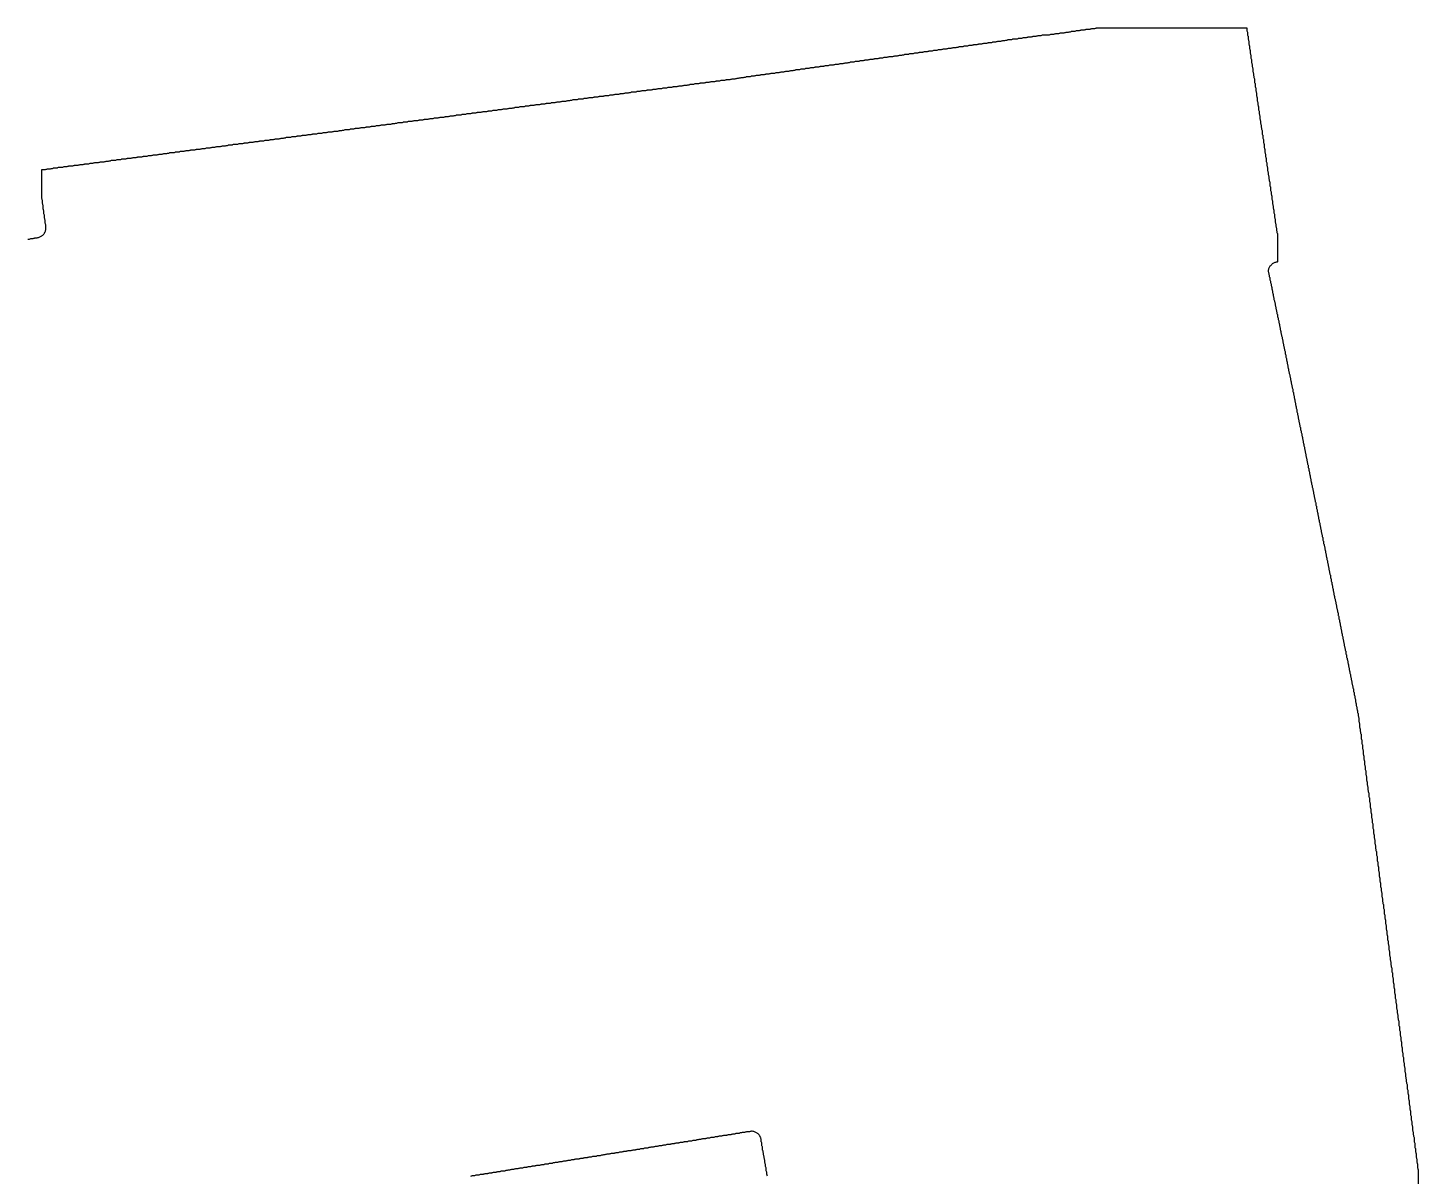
# Model space of a CAD drawing. Header units: metres. Extents: x -39370 to 152288, y 547 to 169859.
# Drawn here: x 56459 to 152288, y 90730 to 169859 of the extents above; entities that cross this region are included whole.
import ezdxf

# ---------------------------------------------------------------- set-up
doc = ezdxf.new("R2010")
doc.units = ezdxf.units.M
doc.layers.add('alpha_boundary_shrunk', color=7, linetype='Continuous')

msp = doc.modelspace()

# ---------------------------------------------------------------- linework, layer by layer
at = {"layer": 'alpha_boundary_shrunk', "color": 1}
for points in [[(56456, 155298), (56483, 155298), (56529, 155300), (56575, 155307), (56620, 155318), (56664, 155332), (56696, 155346), (56771, 155346), (56818, 155349), (56864, 155355), (56909, 155366), (56953, 155380), (56984, 155394), (57060, 155394), (57106, 155397), (57152, 155403), (57197, 155414), (57241, 155428), (57283, 155447), (57379, 155495), (57420, 155518), (57457, 155544), (57493, 155573), (57525, 155606), (57555, 155641), (57581, 155679), (57603, 155719), (57651, 155815), (57670, 155857), (57685, 155901), (57695, 155946), (57702, 155992), (57704, 156039), (57704, 156183), (57702, 156229), (57695, 156275), (57685, 156320), (57670, 156364), (57656, 156396), (57656, 156519), (57654, 156565), (57647, 156611), (57637, 156657), (57622, 156700), (57608, 156732), (57608, 156856), (57606, 156902), (57599, 156948), (57589, 156993), (57574, 157037), (57560, 157069), (57560, 157192), (57558, 157238), (57551, 157284), (57541, 157329), (57526, 157373), (57512, 157405), (57512, 157576), (57510, 157623), (57503, 157669), (57492, 157714), (57478, 157758), (57464, 157789), (57464, 157913), (57461, 157959), (57455, 158005), (57444, 158050), (57430, 158094), (57416, 158126), (57416, 160084), (57433, 160090), (57465, 160104), (57636, 160104), (57683, 160106), (57729, 160113), (57774, 160123), (57818, 160138), (57849, 160152), (58021, 160152), (58067, 160154), (58113, 160161), (58158, 160171), (58202, 160186), (58234, 160200), (58357, 160200), (58404, 160202), (58449, 160209), (58495, 160219), (58538, 160234), (58570, 160248), (58742, 160248), (58788, 160250), (58834, 160257), (58879, 160267), (58923, 160282), (58955, 160296), (59078, 160296), (59124, 160298), (59170, 160305), (59215, 160315), (59259, 160330), (59291, 160344), (59463, 160344), (59509, 160346), (59555, 160353), (59600, 160364), (59644, 160378), (59675, 160392), (59847, 160392), (59893, 160394), (59939, 160401), (59984, 160412), (60028, 160426), (60060, 160440), (60183, 160440), (60230, 160443), (60276, 160449), (60321, 160460), (60365, 160474), (60396, 160488), (60568, 160488), (60614, 160491), (60660, 160497), (60705, 160508), (60749, 160522), (60781, 160537), (60904, 160537), (60951, 160539), (60996, 160545), (61042, 160556), (61085, 160571), (61117, 160585), (61289, 160585), (61335, 160587), (61381, 160593), (61426, 160604), (61470, 160619), (61502, 160633), (61673, 160633), (61719, 160635), (61765, 160641), (61810, 160652), (61854, 160667), (61886, 160681), (62010, 160681), (62056, 160683), (62102, 160689), (62147, 160700), (62191, 160715), (62222, 160729), (62394, 160729), (62440, 160731), (62486, 160737), (62531, 160748), (62575, 160763), (62607, 160777), (62730, 160777), (62777, 160779), (62823, 160785), (62868, 160796), (62912, 160811), (62943, 160825), (63115, 160825), (63161, 160827), (63207, 160833), (63252, 160844), (63296, 160859), (63328, 160873), (63499, 160873), (63546, 160875), (63592, 160881), (63637, 160892), (63681, 160907), (63712, 160921), (63836, 160921), (63882, 160923), (63928, 160930), (63973, 160940), (64017, 160955), (64049, 160969), (64220, 160969), (64266, 160971), (64312, 160978), (64357, 160988), (64401, 161003), (64433, 161017), (64605, 161017), (64651, 161019), (64697, 161026), (64742, 161036), (64786, 161051), (64818, 161065), (64941, 161065), (64987, 161067), (65033, 161074), (65078, 161084), (65122, 161099), (65154, 161113), (65325, 161113), (65372, 161115), (65418, 161122), (65463, 161132), (65507, 161147), (65538, 161161), (65662, 161161), (65708, 161163), (65754, 161170), (65799, 161180), (65843, 161195), (65875, 161209), (66046, 161209), (66093, 161211), (66139, 161218), (66184, 161229), (66228, 161243), (66259, 161257), (66431, 161257), (66477, 161260), (66523, 161266), (66568, 161277), (66612, 161291), (66644, 161305), (66767, 161305), (66813, 161308), (66859, 161314), (66904, 161325), (66948, 161339), (66980, 161353), (67152, 161353), (67198, 161356), (67244, 161362), (67289, 161373), (67333, 161387), (67365, 161402), (67488, 161402), (67534, 161404), (67580, 161410), (67625, 161421), (67669, 161436), (67701, 161450), (67872, 161450), (67919, 161452), (67965, 161458), (68010, 161469), (68054, 161484), (68085, 161498), (68257, 161498), (68303, 161500), (68349, 161506), (68394, 161517), (68438, 161532), (68470, 161546), (68593, 161546), (68640, 161548), (68686, 161554), (68731, 161565), (68775, 161580), (68806, 161594), (68978, 161594), (69024, 161596), (69070, 161602), (69115, 161613), (69159, 161628), (69191, 161642), (69314, 161642), (69360, 161644), (69406, 161650), (69451, 161661), (69495, 161676), (69527, 161690), (69699, 161690), (69745, 161692), (69791, 161698), (69836, 161709), (69880, 161724), (69912, 161738), (70083, 161738), (70129, 161740), (70175, 161747), (70220, 161757), (70264, 161772), (70296, 161786), (70419, 161786), (70466, 161788), (70512, 161795), (70557, 161805), (70601, 161820), (70632, 161834), (70804, 161834), (70850, 161836), (70896, 161843), (70941, 161853), (70985, 161868), (71017, 161882), (71188, 161882), (71235, 161884), (71281, 161891), (71326, 161901), (71370, 161916), (71401, 161930), (71525, 161930), (71571, 161932), (71617, 161939), (71662, 161949), (71706, 161964), (71738, 161978), (71909, 161978), (71956, 161980), (72001, 161987), (72047, 161997), (72090, 162012), (72122, 162026), (72246, 162026), (72292, 162028), (72338, 162035), (72383, 162045), (72427, 162060), (72459, 162074), (72630, 162074), (72676, 162076), (72722, 162083), (72767, 162094), (72811, 162108), (72843, 162122), (73015, 162122), (73061, 162125), (73107, 162131), (73152, 162142), (73196, 162156), (73227, 162170), (73351, 162170), (73397, 162173), (73443, 162179), (73488, 162190), (73532, 162204), (73564, 162218), (73735, 162218), (73782, 162221), (73828, 162227), (73873, 162238), (73917, 162252), (73948, 162267), (74072, 162267), (74118, 162269), (74164, 162275), (74209, 162286), (74253, 162301), (74285, 162315), (74456, 162315), (74503, 162317), (74548, 162323), (74594, 162334), (74637, 162349), (74669, 162363), (74841, 162363), (74887, 162365), (74933, 162371), (74978, 162382), (75022, 162397), (75054, 162411), (75177, 162411), (75223, 162413), (75269, 162419), (75314, 162430), (75358, 162445), (75390, 162459), (75562, 162459), (75608, 162461), (75654, 162467), (75699, 162478), (75743, 162493), (75774, 162507), (75898, 162507), (75944, 162509), (75990, 162515), (76035, 162526), (76079, 162541), (76111, 162555), (76282, 162555), (76329, 162557), (76375, 162563), (76420, 162574), (76464, 162589), (76495, 162603), (76667, 162603), (76713, 162605), (76759, 162612), (76804, 162622), (76848, 162637), (76880, 162651), (77003, 162651), (77050, 162653), (77095, 162660), (77141, 162670), (77184, 162685), (77216, 162699), (77388, 162699), (77434, 162701), (77480, 162708), (77525, 162718), (77569, 162733), (77601, 162747), (77772, 162747), (77818, 162749), (77864, 162756), (77909, 162766), (77953, 162781), (77985, 162795), (78109, 162795), (78155, 162797), (78201, 162804), (78246, 162814), (78290, 162829), (78321, 162843), (78493, 162843), (78539, 162845), (78585, 162852), (78630, 162862), (78674, 162877), (78706, 162891), (78829, 162891), (78876, 162893), (78922, 162900), (78967, 162911), (79011, 162925), (79042, 162939), (79214, 162939), (79260, 162941), (79306, 162948), (79351, 162959), (79395, 162973), (79427, 162987), (79598, 162987), (79645, 162990), (79690, 162996), (79736, 163007), (79780, 163021), (79811, 163035), (79935, 163035), (79981, 163038), (80027, 163044), (80072, 163055), (80116, 163069), (80148, 163084), (80319, 163084), (80365, 163086), (80411, 163092), (80456, 163103), (80500, 163118), (80532, 163132), (80656, 163132), (80702, 163134), (80748, 163140), (80793, 163151), (80837, 163166), (80868, 163180), (81040, 163180), (81086, 163182), (81132, 163188), (81177, 163199), (81221, 163214), (81253, 163228), (81424, 163228), (81471, 163230), (81517, 163236), (81562, 163247), (81606, 163262), (81637, 163276), (81761, 163276), (81807, 163278), (81853, 163284), (81898, 163295), (81942, 163310), (81974, 163324), (82145, 163324), (82192, 163326), (82237, 163332), (82283, 163343), (82327, 163358), (82358, 163372), (82482, 163372), (82528, 163374), (82574, 163380), (82619, 163391), (82663, 163406), (82695, 163420), (82866, 163420), (82912, 163422), (82958, 163428), (83003, 163439), (83047, 163454), (83079, 163468), (83251, 163468), (83297, 163470), (83343, 163477), (83388, 163487), (83432, 163502), (83464, 163516), (83587, 163516), (83633, 163518), (83679, 163525), (83724, 163535), (83768, 163550), (83800, 163564), (83971, 163564), (84018, 163566), (84064, 163573), (84109, 163583), (84153, 163598), (84184, 163612), (84308, 163612), (84354, 163614), (84400, 163621), (84445, 163631), (84489, 163646), (84521, 163660), (84692, 163660), (84739, 163662), (84784, 163669), (84830, 163679), (84874, 163694), (84905, 163708), (85077, 163708), (85123, 163710), (85169, 163717), (85214, 163727), (85258, 163742), (85290, 163756), (85413, 163756), (85459, 163758), (85505, 163765), (85550, 163776), (85594, 163790), (85626, 163804), (85798, 163804), (85844, 163807), (85890, 163813), (85935, 163824), (85979, 163838), (86011, 163852), (86182, 163852), (86228, 163855), (86274, 163861), (86319, 163872), (86363, 163886), (86395, 163900), (86518, 163900), (86565, 163903), (86611, 163909), (86656, 163920), (86700, 163934), (86731, 163949), (86903, 163949), (86949, 163951), (86995, 163957), (87040, 163968), (87084, 163983), (87116, 163997), (87239, 163997), (87286, 163999), (87331, 164005), (87377, 164016), (87421, 164031), (87452, 164045), (87624, 164045), (87670, 164047), (87716, 164053), (87761, 164064), (87805, 164079), (87837, 164093), (88008, 164093), (88054, 164095), (88100, 164101), (88145, 164112), (88189, 164127), (88221, 164141), (88345, 164141), (88391, 164143), (88437, 164149), (88482, 164160), (88526, 164175), (88558, 164189), (88729, 164189), (88775, 164191), (88821, 164197), (88866, 164208), (88910, 164223), (88942, 164237), (89065, 164237), (89112, 164239), (89158, 164245), (89203, 164256), (89247, 164271), (89278, 164285), (89450, 164285), (89496, 164287), (89542, 164294), (89587, 164304), (89631, 164319), (89663, 164333), (89834, 164333), (89881, 164335), (89927, 164342), (89972, 164352), (90016, 164367), (90047, 164381), (90171, 164381), (90217, 164383), (90263, 164390), (90308, 164400), (90352, 164415), (90384, 164429), (90555, 164429), (90601, 164431), (90647, 164438), (90692, 164448), (90736, 164463), (90768, 164477), (90892, 164477), (90938, 164479), (90984, 164486), (91029, 164496), (91073, 164511), (91105, 164525), (91276, 164525), (91322, 164527), (91368, 164534), (91413, 164544), (91457, 164559), (91489, 164573), (91660, 164573), (91707, 164575), (91753, 164582), (91798, 164592), (91842, 164607), (91873, 164621), (91997, 164621), (92043, 164623), (92089, 164630), (92134, 164641), (92178, 164655), (92210, 164669), (92381, 164669), (92428, 164672), (92474, 164678), (92519, 164689), (92563, 164703), (92594, 164717), (92766, 164717), (92812, 164720), (92858, 164726), (92903, 164737), (92947, 164751), (92979, 164765), (93102, 164765), (93148, 164768), (93194, 164774), (93239, 164785), (93283, 164799), (93315, 164814), (93487, 164814), (93533, 164816), (93579, 164822), (93624, 164833), (93668, 164848), (93700, 164862), (93823, 164862), (93869, 164864), (93915, 164870), (93960, 164881), (94004, 164896), (94036, 164910), (94207, 164910), (94254, 164912), (94300, 164918), (94345, 164929), (94389, 164944), (94420, 164958), (94592, 164958), (94638, 164960), (94684, 164966), (94729, 164977), (94773, 164992), (94805, 165006), (94928, 165006), (94975, 165008), (95021, 165014), (95066, 165025), (95110, 165040), (95141, 165054), (95313, 165054), (95359, 165056), (95405, 165062), (95450, 165073), (95494, 165088), (95526, 165102), (95649, 165102), (95695, 165104), (95741, 165110), (95786, 165121), (95830, 165136), (95862, 165150), (96034, 165150), (96080, 165152), (96126, 165159), (96171, 165169), (96215, 165184), (96247, 165198), (96418, 165198), (96464, 165200), (96510, 165207), (96555, 165217), (96599, 165232), (96631, 165246), (96754, 165246), (96801, 165248), (96847, 165255), (96892, 165265), (96936, 165280), (96967, 165294), (97139, 165294), (97185, 165296), (97231, 165303), (97276, 165313), (97320, 165328), (97352, 165342), (97475, 165342), (97522, 165344), (97568, 165351), (97613, 165361), (97657, 165376), (97688, 165390), (97860, 165390), (97906, 165392), (97952, 165399), (97997, 165409), (98041, 165424), (98073, 165438), (98244, 165438), (98291, 165440), (98336, 165447), (98382, 165458), (98425, 165472), (98457, 165486), (98581, 165486), (98627, 165488), (98673, 165495), (98718, 165506), (98762, 165520), (98794, 165534), (98965, 165534), (99011, 165537), (99057, 165543), (99102, 165554), (99146, 165568), (99178, 165582), (99350, 165582), (99396, 165585), (99442, 165591), (99487, 165602), (99531, 165616), (99562, 165631), (99686, 165631), (99732, 165633), (99778, 165639), (99823, 165650), (99867, 165665), (99899, 165679), (100070, 165679), (100117, 165681), (100163, 165687), (100208, 165698), (100252, 165713), (100283, 165727), (100407, 165727), (100453, 165729), (100499, 165735), (100544, 165746), (100588, 165761), (100620, 165775), (100791, 165775), (100838, 165777), (100883, 165783), (100929, 165794), (100972, 165809), (101004, 165823), (101176, 165823), (101222, 165825), (101268, 165831), (101313, 165842), (101357, 165857), (101389, 165871), (101512, 165871), (101558, 165873), (101604, 165879), (101649, 165890), (101693, 165905), (101725, 165919), (101897, 165919), (101943, 165921), (101989, 165927), (102034, 165938), (102078, 165953), (102109, 165967), (102233, 165967), (102279, 165969), (102325, 165975), (102370, 165986), (102414, 166001), (102446, 166015), (102617, 166015), (102664, 166017), (102710, 166024), (102755, 166034), (102799, 166049), (102830, 166063), (103002, 166063), (103048, 166065), (103094, 166072), (103139, 166082), (103183, 166097), (103215, 166111), (103338, 166111), (103385, 166113), (103430, 166120), (103476, 166130), (103519, 166145), (103551, 166159), (103723, 166159), (103769, 166161), (103815, 166168), (103860, 166178), (103904, 166193), (103936, 166207), (104059, 166207), (104105, 166209), (104151, 166216), (104196, 166226), (104240, 166241), (104272, 166255), (104444, 166255), (104490, 166257), (104536, 166264), (104581, 166274), (104625, 166289), (104656, 166303), (104828, 166303), (104874, 166305), (104920, 166312), (104965, 166323), (105009, 166337), (105041, 166351), (105164, 166351), (105211, 166354), (105257, 166360), (105302, 166371), (105346, 166385), (105377, 166399), (105453, 166399), (105499, 166402), (105545, 166408), (105590, 166419), (105634, 166433), (105666, 166447), (105789, 166447), (105835, 166450), (105881, 166456), (105926, 166467), (105970, 166481), (106002, 166496), (106126, 166496), (106172, 166498), (106218, 166504), (106263, 166515), (106307, 166530), (106338, 166544), (106462, 166544), (106508, 166546), (106554, 166552), (106599, 166563), (106643, 166578), (106675, 166592), (106798, 166592), (106845, 166594), (106890, 166600), (106936, 166611), (106980, 166626), (107011, 166640), (107135, 166640), (107181, 166642), (107227, 166648), (107272, 166659), (107316, 166674), (107348, 166688), (107471, 166688), (107517, 166690), (107563, 166696), (107608, 166707), (107652, 166722), (107684, 166736), (107856, 166736), (107902, 166738), (107948, 166744), (107993, 166755), (108037, 166770), (108068, 166784), (108192, 166784), (108238, 166786), (108284, 166792), (108329, 166803), (108373, 166818), (108405, 166832), (108528, 166832), (108575, 166834), (108621, 166840), (108666, 166851), (108710, 166866), (108741, 166880), (108865, 166880), (108911, 166882), (108957, 166889), (109002, 166899), (109046, 166914), (109078, 166928), (109201, 166928), (109247, 166930), (109293, 166937), (109338, 166947), (109382, 166962), (109414, 166976), (109538, 166976), (109584, 166978), (109630, 166985), (109675, 166995), (109719, 167010), (109750, 167024), (109874, 167024), (109920, 167026), (109966, 167033), (110011, 167043), (110055, 167058), (110087, 167072), (110210, 167072), (110257, 167074), (110303, 167081), (110348, 167091), (110392, 167106), (110423, 167120), (110547, 167120), (110593, 167122), (110639, 167129), (110684, 167139), (110728, 167154), (110760, 167168), (110883, 167168), (110929, 167170), (110975, 167177), (111020, 167188), (111064, 167202), (111096, 167216), (111220, 167216), (111266, 167219), (111312, 167225), (111357, 167236), (111401, 167250), (111432, 167264), (111556, 167264), (111602, 167267), (111648, 167273), (111693, 167284), (111737, 167298), (111769, 167312), (111940, 167312), (111987, 167315), (112033, 167321), (112078, 167332), (112122, 167346), (112153, 167361), (112277, 167361), (112323, 167363), (112369, 167369), (112414, 167380), (112458, 167395), (112490, 167409), (112613, 167409), (112659, 167411), (112705, 167417), (112750, 167428), (112794, 167443), (112826, 167457), (112950, 167457), (112996, 167459), (113042, 167465), (113087, 167476), (113131, 167491), (113162, 167505), (113286, 167505), (113332, 167507), (113378, 167513), (113423, 167524), (113467, 167539), (113499, 167553), (113622, 167553), (113669, 167555), (113715, 167561), (113760, 167572), (113804, 167587), (113835, 167601), (113959, 167601), (114005, 167603), (114051, 167609), (114096, 167620), (114140, 167635), (114172, 167649), (114295, 167649), (114341, 167651), (114387, 167657), (114432, 167668), (114476, 167683), (114508, 167697), (114632, 167697), (114678, 167699), (114724, 167706), (114769, 167716), (114813, 167731), (114844, 167745), (114968, 167745), (115014, 167747), (115060, 167754), (115105, 167764), (115149, 167779), (115181, 167793), (115304, 167793), (115351, 167795), (115397, 167802), (115442, 167812), (115486, 167827), (115517, 167841), (115641, 167841), (115687, 167843), (115733, 167850), (115778, 167860), (115822, 167875), (115854, 167889), (116025, 167889), (116071, 167891), (116117, 167898), (116162, 167908), (116206, 167923), (116238, 167937), (116362, 167937), (116408, 167939), (116454, 167946), (116499, 167956), (116543, 167971), (116574, 167985), (116698, 167985), (116744, 167987), (116790, 167994), (116835, 168005), (116879, 168019), (116911, 168033), (117034, 168033), (117081, 168035), (117127, 168042), (117172, 168053), (117216, 168067), (117247, 168081), (117371, 168081), (117417, 168084), (117463, 168090), (117508, 168101), (117552, 168115), (117584, 168129), (117707, 168129), (117753, 168132), (117799, 168138), (117844, 168149), (117888, 168163), (117920, 168178), (118044, 168178), (118090, 168180), (118136, 168186), (118181, 168197), (118225, 168212), (118256, 168226), (118380, 168226), (118426, 168228), (118472, 168234), (118517, 168245), (118561, 168260), (118593, 168274), (118716, 168274), (118763, 168276), (118809, 168282), (118854, 168293), (118898, 168308), (118929, 168322), (119053, 168322), (119099, 168324), (119145, 168330), (119190, 168341), (119234, 168356), (119266, 168370), (119389, 168370), (119435, 168372), (119481, 168378), (119526, 168389), (119570, 168404), (119602, 168418), (119726, 168418), (119772, 168420), (119818, 168426), (119863, 168437), (119907, 168452), (119938, 168466), (120062, 168466), (120108, 168468), (120154, 168474), (120199, 168485), (120243, 168500), (120275, 168514), (120446, 168514), (120493, 168516), (120539, 168522), (120584, 168533), (120628, 168548), (120659, 168562), (120783, 168562), (120829, 168564), (120875, 168571), (120920, 168581), (120964, 168596), (120996, 168610), (121119, 168610), (121165, 168612), (121211, 168619), (121256, 168629), (121300, 168644), (121332, 168658), (121456, 168658), (121502, 168660), (121548, 168667), (121593, 168677), (121637, 168692), (121668, 168706), (121792, 168706), (121838, 168708), (121884, 168715), (121929, 168725), (121973, 168740), (122005, 168754), (122128, 168754), (122175, 168756), (122221, 168763), (122266, 168773), (122310, 168788), (122341, 168802), (122465, 168802), (122511, 168804), (122557, 168811), (122602, 168821), (122646, 168836), (122678, 168850), (122801, 168850), (122847, 168852), (122893, 168859), (122938, 168870), (122982, 168884), (123014, 168898), (123138, 168898), (123184, 168901), (123230, 168907), (123275, 168918), (123319, 168932), (123350, 168946), (123474, 168946), (123520, 168949), (123566, 168955), (123611, 168966), (123655, 168980), (123687, 168994), (123810, 168994), (123857, 168997), (123903, 169003), (123948, 169014), (123992, 169028), (124023, 169043), (124147, 169043), (124193, 169045), (124239, 169051), (124284, 169062), (124328, 169077), (124360, 169091), (124531, 169091), (124577, 169093), (124623, 169099), (124668, 169110), (124712, 169125), (124744, 169139), (124868, 169139), (124914, 169141), (124960, 169147), (125005, 169158), (125049, 169173), (125081, 169187), (125204, 169187), (125250, 169189), (125296, 169195), (125341, 169206), (125385, 169221), (125417, 169235), (125540, 169235), (125587, 169237), (125633, 169243), (125678, 169254), (125722, 169269), (125753, 169283), (125877, 169283), (125923, 169285), (125969, 169291), (126014, 169302), (126058, 169317), (126090, 169331), (126213, 169331), (126259, 169333), (126305, 169339), (126350, 169350), (126394, 169365), (126426, 169379), (126790, 169379), (126836, 169381), (126882, 169387), (126927, 169398), (126971, 169413), (127003, 169427), (127126, 169427), (127173, 169429), (127218, 169436), (127264, 169446), (127307, 169461), (127339, 169475), (127463, 169475), (127509, 169477), (127555, 169484), (127600, 169494), (127644, 169509), (127676, 169523), (127847, 169523), (127893, 169525), (127939, 169532), (127984, 169542), (128028, 169557), (128060, 169571), (128183, 169571), (128230, 169573), (128276, 169580), (128321, 169590), (128365, 169605), (128396, 169619), (128520, 169619), (128566, 169621), (128612, 169628), (128657, 169638), (128701, 169653), (128733, 169667), (128856, 169667), (128903, 169669), (128948, 169676), (128994, 169686), (129038, 169701), (129069, 169715), (129193, 169715), (129239, 169717), (129285, 169724), (129330, 169735), (129374, 169749), (129406, 169763), (129577, 169763), (129623, 169766), (129669, 169772), (129714, 169783), (129758, 169797), (129790, 169811), (129914, 169811), (129960, 169814), (130006, 169820), (130051, 169831), (130095, 169845), (130126, 169859), (140467, 169859), (140467, 169783), (140469, 169737), (140475, 169691), (140486, 169646), (140501, 169602), (140515, 169570), (140515, 169494), (140517, 169448), (140523, 169402), (140534, 169357), (140549, 169313), (140563, 169282), (140563, 169158), (140565, 169112), (140571, 169066), (140582, 169021), (140597, 168977), (140611, 168945), (140611, 168822), (140613, 168775), (140619, 168729), (140630, 168684), (140645, 168640), (140659, 168609), (140659, 168533), (140661, 168487), (140667, 168441), (140678, 168396), (140693, 168352), (140707, 168320), (140707, 168197), (140709, 168151), (140715, 168105), (140726, 168060), (140741, 168016), (140755, 167984), (140755, 167861), (140757, 167814), (140763, 167768), (140774, 167723), (140789, 167679), (140803, 167648), (140803, 167524), (140805, 167478), (140812, 167432), (140822, 167387), (140837, 167343), (140851, 167311), (140851, 167236), (140853, 167190), (140860, 167144), (140870, 167099), (140885, 167055), (140899, 167023), (140899, 166899), (140901, 166853), (140908, 166807), (140918, 166762), (140933, 166718), (140947, 166686), (140947, 166563), (140949, 166517), (140956, 166471), (140966, 166426), (140981, 166382), (140995, 166350), (140995, 166227), (140997, 166180), (141004, 166134), (141014, 166089), (141029, 166045), (141043, 166014), (141043, 165938), (141045, 165892), (141052, 165846), (141062, 165801), (141077, 165757), (141091, 165725), (141091, 165602), (141093, 165556), (141100, 165510), (141110, 165465), (141125, 165421), (141139, 165389), (141139, 165265), (141141, 165219), (141148, 165173), (141159, 165128), (141173, 165084), (141187, 165053), (141187, 164929), (141190, 164883), (141196, 164837), (141207, 164792), (141221, 164748), (141235, 164716), (141235, 164641), (141238, 164594), (141244, 164549), (141255, 164503), (141269, 164460), (141283, 164428), (141283, 164304), (141286, 164258), (141292, 164212), (141303, 164167), (141317, 164123), (141332, 164091), (141332, 163968), (141334, 163922), (141340, 163876), (141351, 163831), (141366, 163787), (141380, 163755), (141380, 163632), (141382, 163585), (141388, 163539), (141399, 163494), (141414, 163450), (141428, 163419), (141428, 163343), (141430, 163297), (141436, 163251), (141447, 163206), (141462, 163162), (141476, 163130), (141476, 163007), (141478, 162961), (141484, 162915), (141495, 162870), (141510, 162826), (141524, 162794), (141524, 162670), (141526, 162624), (141532, 162578), (141543, 162533), (141558, 162489), (141572, 162457), (141572, 162382), (141574, 162336), (141580, 162290), (141591, 162245), (141606, 162201), (141620, 162169), (141620, 162046), (141622, 161999), (141628, 161954), (141639, 161908), (141654, 161864), (141668, 161833), (141668, 161709), (141670, 161663), (141677, 161617), (141687, 161572), (141702, 161528), (141716, 161496), (141716, 161373), (141718, 161327), (141725, 161281), (141735, 161236), (141750, 161192), (141764, 161160), (141764, 161085), (141766, 161038), (141773, 160992), (141783, 160947), (141798, 160903), (141812, 160872), (141812, 160748), (141814, 160702), (141821, 160656), (141831, 160611), (141846, 160567), (141860, 160535), (141860, 160412), (141862, 160365), (141869, 160320), (141879, 160274), (141894, 160231), (141908, 160199), (141908, 160075), (141910, 160029), (141917, 159983), (141927, 159938), (141942, 159894), (141956, 159862), (141956, 159787), (141958, 159741), (141965, 159695), (141976, 159650), (141990, 159606), (142004, 159574), (142004, 159451), (142006, 159404), (142013, 159358), (142024, 159313), (142038, 159269), (142052, 159238), (142052, 159114), (142055, 159068), (142061, 159022), (142072, 158977), (142086, 158933), (142100, 158901), (142100, 158778), (142103, 158732), (142109, 158686), (142120, 158641), (142134, 158597), (142149, 158565), (142149, 158490), (142151, 158443), (142157, 158397), (142168, 158352), (142183, 158308), (142197, 158277), (142197, 158153), (142199, 158107), (142205, 158061), (142216, 158016), (142231, 157972), (142245, 157940), (142245, 157817), (142247, 157770), (142253, 157725), (142264, 157679), (142279, 157635), (142293, 157604), (142293, 157528), (142295, 157482), (142301, 157436), (142312, 157391), (142327, 157347), (142341, 157315), (142341, 157192), (142343, 157146), (142349, 157100), (142360, 157055), (142375, 157011), (142389, 156979), (142389, 156856), (142391, 156809), (142397, 156763), (142408, 156718), (142423, 156674), (142437, 156643), (142437, 156519), (142439, 156473), (142445, 156427), (142456, 156382), (142471, 156338), (142485, 156306), (142485, 156231), (142487, 156185), (142493, 156139), (142504, 156094), (142519, 156050), (142533, 156018), (142533, 155894), (142535, 155848), (142542, 155802), (142552, 155757), (142567, 155713), (142581, 155682), (142581, 153723), (142563, 153717), (142529, 153702), (142503, 153701), (142455, 153694), (142407, 153682), (142361, 153665), (142317, 153644), (142275, 153619), (142235, 153590), (142199, 153557), (142103, 153461), (142070, 153425), (142042, 153387), (142017, 153346), (141996, 153302), (141979, 153257), (141967, 153211), (141959, 153163), (141956, 153116), (141958, 153068), (141964, 153020), (141975, 152973), (141990, 152928), (142004, 152894), (142004, 152867), (142006, 152821), (142013, 152775), (142024, 152730), (142038, 152686), (142052, 152654), (142052, 152627), (142055, 152580), (142061, 152534), (142072, 152489), (142086, 152445), (142102, 152411), (142103, 152388), (142109, 152342), (142120, 152297), (142134, 152253), (142149, 152221), (142149, 152194), (142151, 152148), (142157, 152102), (142168, 152057), (142183, 152013), (142197, 151981), (142197, 151954), (142199, 151908), (142205, 151862), (142216, 151817), (142231, 151773), (142245, 151741), (142245, 151714), (142247, 151667), (142253, 151621), (142264, 151576), (142279, 151532), (142293, 151501), (142293, 151473), (142295, 151427), (142301, 151381), (142312, 151336), (142327, 151292), (142341, 151260), (142341, 151233), (142343, 151187), (142349, 151141), (142360, 151096), (142375, 151052), (142390, 151018), (142391, 150994), (142397, 150949), (142408, 150903), (142423, 150860), (142437, 150828), (142437, 150800), (142439, 150754), (142445, 150708), (142456, 150663), (142471, 150619), (142485, 150588), (142485, 150560), (142487, 150514), (142493, 150468), (142504, 150423), (142519, 150379), (142533, 150347), (142533, 150320), (142535, 150274), (142542, 150228), (142552, 150183), (142567, 150139), (142581, 150107), (142581, 150080), (142583, 150033), (142590, 149987), (142600, 149942), (142615, 149898), (142630, 149864), (142631, 149841), (142638, 149795), (142648, 149750), (142663, 149706), (142677, 149674), (142677, 149647), (142679, 149601), (142686, 149555), (142696, 149510), (142711, 149466), (142725, 149434), (142725, 149407), (142727, 149361), (142734, 149315), (142744, 149270), (142759, 149226), (142773, 149194), (142773, 149167), (142775, 149120), (142782, 149074), (142792, 149029), (142807, 148985), (142821, 148954), (142821, 148926), (142823, 148880), (142830, 148834), (142841, 148789), (142855, 148745), (142870, 148711), (142872, 148688), (142878, 148642), (142889, 148597), (142903, 148553), (142917, 148521), (142917, 148494), (142920, 148447), (142926, 148402), (142937, 148356), (142951, 148313), (142965, 148281), (142965, 148253), (142968, 148207), (142974, 148161), (142985, 148116), (142999, 148072), (143014, 148041), (143014, 148013), (143016, 147967), (143022, 147921), (143033, 147876), (143048, 147832), (143062, 147800), (143062, 147773), (143064, 147727), (143070, 147681), (143081, 147636), (143096, 147592), (143110, 147560), (143110, 147533), (143112, 147486), (143118, 147440), (143129, 147395), (143144, 147351), (143158, 147320), (143158, 147292), (143160, 147246), (143166, 147200), (143177, 147155), (143192, 147111), (143206, 147079), (143206, 147052), (143208, 147006), (143214, 146960), (143225, 146915), (143240, 146871), (143254, 146839), (143254, 146812), (143256, 146765), (143262, 146720), (143273, 146674), (143288, 146631), (143302, 146599), (143302, 146571), (143304, 146525), (143310, 146479), (143321, 146434), (143336, 146390), (143350, 146359), (143350, 146331), (143352, 146285), (143358, 146239), (143369, 146194), (143384, 146150), (143399, 146116), (143400, 146093), (143407, 146047), (143417, 146002), (143432, 145958), (143446, 145926), (143446, 145899), (143448, 145852), (143455, 145806), (143465, 145761), (143480, 145717), (143494, 145686), (143494, 145658), (143496, 145612), (143503, 145566), (143513, 145521), (143528, 145477), (143542, 145445), (143542, 145418), (143544, 145372), (143551, 145326), (143561, 145281), (143576, 145237), (143590, 145205), (143590, 145178), (143592, 145132), (143599, 145086), (143609, 145041), (143624, 144997), (143638, 144965), (143638, 144938), (143640, 144891), (143647, 144845), (143657, 144800), (143672, 144756), (143686, 144725), (143686, 144697), (143688, 144651), (143695, 144605), (143706, 144560), (143720, 144516), (143734, 144484), (143734, 144457), (143737, 144411), (143743, 144365), (143754, 144320), (143768, 144276), (143782, 144244), (143782, 144217), (143785, 144170), (143791, 144125), (143802, 144079), (143816, 144035), (143830, 144004), (143830, 143976), (143833, 143930), (143839, 143884), (143850, 143839), (143864, 143795), (143879, 143763), (143879, 143736), (143881, 143690), (143887, 143644), (143898, 143599), (143913, 143555), (143927, 143523), (143927, 143496), (143929, 143450), (143935, 143404), (143946, 143359), (143961, 143315), (143975, 143283), (143975, 143256), (143977, 143209), (143983, 143163), (143994, 143118), (144009, 143074), (144023, 143043), (144023, 143015), (144025, 142969), (144031, 142923), (144042, 142878), (144057, 142834), (144071, 142802), (144071, 142775), (144073, 142729), (144079, 142683), (144090, 142638), (144105, 142594), (144119, 142562), (144119, 142535), (144121, 142488), (144127, 142443), (144138, 142397), (144153, 142353), (144167, 142322), (144167, 142294), (144169, 142248), (144175, 142202), (144186, 142157), (144201, 142113), (144216, 142079), (144217, 142056), (144224, 142010), (144234, 141965), (144249, 141921), (144263, 141889), (144263, 141862), (144265, 141816), (144272, 141770), (144282, 141725), (144297, 141681), (144311, 141649), (144311, 141622), (144313, 141575), (144320, 141529), (144330, 141484), (144345, 141440), (144359, 141409), (144359, 141381), (144361, 141335), (144368, 141289), (144378, 141244), (144393, 141200), (144407, 141168), (144407, 141141), (144409, 141095), (144416, 141049), (144426, 141004), (144441, 140960), (144455, 140928), (144455, 140901), (144457, 140855), (144464, 140809), (144474, 140763), (144489, 140720), (144503, 140688), (144503, 140661), (144505, 140614), (144512, 140568), (144523, 140523), (144537, 140479), (144551, 140448), (144551, 140420), (144553, 140374), (144560, 140328), (144571, 140283), (144585, 140239), (144599, 140207), (144599, 140180), (144602, 140134), (144608, 140088), (144619, 140043), (144633, 139999), (144647, 139967), (144647, 139940), (144650, 139893), (144656, 139847), (144667, 139802), (144681, 139758), (144696, 139727), (144696, 139699), (144698, 139653), (144704, 139607), (144715, 139562), (144730, 139518), (144744, 139486), (144744, 139459), (144746, 139413), (144752, 139367), (144763, 139322), (144778, 139278), (144792, 139246), (144792, 139219), (144794, 139173), (144800, 139127), (144811, 139082), (144826, 139038), (144840, 139006), (144840, 138979), (144842, 138932), (144848, 138886), (144859, 138841), (144874, 138797), (144888, 138766), (144888, 138738), (144890, 138692), (144896, 138646), (144907, 138601), (144922, 138557), (144936, 138525), (144936, 138498), (144938, 138452), (144944, 138406), (144955, 138361), (144970, 138317), (144985, 138283), (144986, 138259), (144992, 138214), (145003, 138168), (145018, 138125), (145032, 138093), (145032, 138065), (145034, 138019), (145040, 137973), (145051, 137928), (145066, 137884), (145080, 137853), (145080, 137825), (145082, 137779), (145089, 137733), (145099, 137688), (145114, 137644), (145128, 137612), (145128, 137585), (145130, 137539), (145137, 137493), (145147, 137448), (145162, 137404), (145176, 137372), (145176, 137345), (145178, 137298), (145185, 137252), (145195, 137207), (145210, 137163), (145224, 137132), (145224, 137104), (145226, 137058), (145233, 137012), (145243, 136967), (145258, 136923), (145272, 136891), (145272, 136864), (145274, 136818), (145281, 136772), (145291, 136727), (145306, 136683), (145320, 136651), (145320, 136624), (145322, 136577), (145329, 136532), (145339, 136486), (145354, 136443), (145368, 136411), (145368, 136383), (145370, 136337), (145377, 136291), (145388, 136246), (145402, 136202), (145416, 136171), (145416, 136143), (145419, 136097), (145425, 136051), (145436, 136006), (145450, 135962), (145464, 135930), (145464, 135903), (145467, 135857), (145473, 135811), (145484, 135766), (145498, 135722), (145512, 135690), (145512, 135663), (145515, 135616), (145521, 135570), (145532, 135525), (145546, 135481), (145561, 135450), (145561, 135422), (145563, 135376), (145569, 135330), (145580, 135285), (145595, 135241), (145609, 135209), (145609, 135182), (145611, 135136), (145617, 135090), (145628, 135045), (145643, 135001), (145657, 134969), (145657, 134942), (145659, 134895), (145665, 134850), (145676, 134804), (145691, 134761), (145705, 134729), (145705, 134702), (145707, 134655), (145713, 134609), (145724, 134564), (145739, 134520), (145753, 134489), (145753, 134461), (145755, 134415), (145761, 134369), (145772, 134324), (145787, 134280), (145802, 134246), (145803, 134223), (145809, 134177), (145820, 134132), (145835, 134088), (145849, 134056), (145849, 134029), (145851, 133982), (145857, 133937), (145868, 133891), (145883, 133847), (145897, 133816), (145897, 133788), (145899, 133742), (145905, 133696), (145916, 133651), (145931, 133607), (145945, 133575), (145945, 133548), (145947, 133502), (145954, 133456), (145964, 133411), (145979, 133367), (145993, 133335), (145993, 133308), (145995, 133262), (146002, 133216), (146012, 133171), (146027, 133127), (146041, 133095), (146041, 133068), (146043, 133021), (146050, 132975), (146060, 132930), (146075, 132886), (146089, 132855), (146089, 132827), (146091, 132781), (146098, 132735), (146108, 132690), (146123, 132646), (146137, 132614), (146137, 132587), (146139, 132541), (146146, 132495), (146156, 132450), (146171, 132406), (146185, 132374), (146185, 132347), (146187, 132300), (146194, 132255), (146204, 132209), (146219, 132165), (146233, 132134), (146233, 132106), (146235, 132060), (146242, 132014), (146253, 131969), (146267, 131925), (146281, 131894), (146281, 131866), (146284, 131820), (146290, 131774), (146301, 131729), (146315, 131685), (146329, 131653), (146329, 131626), (146332, 131580), (146338, 131534), (146349, 131489), (146363, 131445), (146377, 131413), (146377, 131386), (146380, 131339), (146386, 131293), (146397, 131248), (146411, 131204), (146426, 131173), (146426, 131145), (146428, 131099), (146434, 131053), (146445, 131008), (146460, 130964), (146474, 130932), (146474, 130905), (146476, 130859), (146482, 130813), (146493, 130768), (146508, 130724), (146522, 130692), (146522, 130665), (146524, 130618), (146530, 130573), (146541, 130527), (146556, 130484), (146571, 130449), (146572, 130426), (146578, 130380), (146589, 130335), (146604, 130291), (146618, 130260), (146618, 130232), (146620, 130186), (146626, 130140), (146637, 130095), (146652, 130051), (146666, 130019), (146666, 129992), (146668, 129946), (146674, 129900), (146685, 129855), (146700, 129811), (146714, 129779), (146714, 129752), (146716, 129705), (146722, 129659), (146733, 129614), (146748, 129570), (146762, 129539), (146762, 129511), (146764, 129465), (146771, 129419), (146781, 129374), (146796, 129330), (146810, 129298), (146810, 129271), (146812, 129225), (146819, 129179), (146829, 129134), (146844, 129090), (146858, 129058), (146858, 129031), (146860, 128985), (146867, 128939), (146877, 128894), (146892, 128850), (146906, 128818), (146906, 128791), (146908, 128744), (146915, 128698), (146925, 128653), (146940, 128609), (146954, 128578), (146954, 128550), (146956, 128504), (146963, 128458), (146973, 128413), (146988, 128369), (147002, 128337), (147002, 128310), (147004, 128264), (147011, 128218), (147021, 128173), (147036, 128129), (147050, 128097), (147050, 128070), (147052, 128023), (147059, 127977), (147070, 127932), (147084, 127888), (147098, 127857), (147098, 127829), (147100, 127783), (147107, 127737), (147118, 127692), (147132, 127648), (147146, 127616), (147146, 127589), (147149, 127543), (147155, 127497), (147166, 127452), (147180, 127408), (147194, 127376), (147194, 127349), (147197, 127303), (147203, 127257), (147214, 127212), (147228, 127168), (147243, 127136), (147243, 127109), (147245, 127062), (147251, 127016), (147262, 126971), (147277, 126927), (147291, 126896), (147291, 126868), (147293, 126822), (147299, 126776), (147310, 126731), (147325, 126687), (147339, 126655), (147339, 126628), (147341, 126582), (147347, 126536), (147358, 126491), (147373, 126447), (147388, 126413), (147389, 126389), (147395, 126344), (147406, 126298), (147421, 126255), (147435, 126223), (147435, 126195), (147437, 126149), (147443, 126103), (147454, 126058), (147469, 126014), (147483, 125983), (147483, 125955), (147485, 125909), (147491, 125863), (147502, 125818), (147517, 125774), (147531, 125742), (147531, 125715), (147533, 125669), (147539, 125623), (147550, 125578), (147565, 125534), (147579, 125502), (147579, 125475), (147581, 125428), (147587, 125382), (147598, 125337), (147613, 125293), (147627, 125262), (147627, 125234), (147629, 125188), (147636, 125142), (147646, 125097), (147661, 125053), (147675, 125021), (147675, 124994), (147677, 124948), (147684, 124902), (147694, 124857), (147709, 124813), (147723, 124781), (147723, 124754), (147725, 124707), (147732, 124662), (147742, 124616), (147757, 124573), (147771, 124541), (147771, 124514), (147773, 124467), (147780, 124421), (147790, 124376), (147805, 124332), (147819, 124301), (147819, 124273), (147821, 124227), (147828, 124181), (147838, 124136), (147853, 124092), (147867, 124060), (147867, 124033), (147869, 123987), (147876, 123941), (147886, 123896), (147901, 123852), (147915, 123820), (147915, 123793), (147917, 123746), (147924, 123700), (147935, 123655), (147949, 123611), (147963, 123580), (147963, 123504), (147966, 123458), (147972, 123412), (147983, 123367), (147997, 123323), (148011, 123291), (148011, 123264), (148014, 123218), (148020, 123172), (148031, 123127), (148045, 123083), (148059, 123051), (148059, 123024), (148062, 122977), (148068, 122932), (148079, 122886), (148093, 122843), (148108, 122811), (148108, 122783), (148110, 122737), (148116, 122691), (148127, 122646), (148142, 122602), (148156, 122571), (148156, 122495), (148158, 122449), (148164, 122403), (148175, 122358), (148190, 122314), (148204, 122282), (148204, 122111), (148206, 122064), (148212, 122018), (148223, 121973), (148238, 121929), (148252, 121898), (148252, 121726), (148254, 121680), (148260, 121634), (148271, 121589), (148286, 121545), (148300, 121513), (148300, 121390), (148302, 121344), (148308, 121298), (148319, 121253), (148334, 121209), (148348, 121177), (148348, 121005), (148350, 120959), (148356, 120913), (148367, 120868), (148382, 120824), (148396, 120792), (148396, 120669), (148398, 120623), (148404, 120577), (148415, 120532), (148430, 120488), (148444, 120456), (148444, 120285), (148446, 120238), (148452, 120192), (148463, 120147), (148478, 120103), (148492, 120072), (148492, 119900), (148494, 119854), (148501, 119808), (148511, 119763), (148526, 119719), (148540, 119687), (148540, 119564), (148542, 119517), (148549, 119471), (148559, 119426), (148574, 119382), (148588, 119351), (148588, 119179), (148590, 119133), (148597, 119087), (148607, 119042), (148622, 118998), (148636, 118966), (148636, 118843), (148638, 118797), (148645, 118751), (148655, 118706), (148670, 118662), (148684, 118630), (148684, 118458), (148686, 118412), (148693, 118366), (148703, 118321), (148718, 118277), (148732, 118245), (148732, 118074), (148734, 118028), (148741, 117982), (148751, 117937), (148766, 117893), (148780, 117861), (148780, 117738), (148782, 117691), (148789, 117645), (148800, 117600), (148814, 117556), (148828, 117525), (148828, 117353), (148831, 117307), (148837, 117261), (148848, 117216), (148862, 117172), (148876, 117140), (148876, 117017), (148879, 116970), (148885, 116924), (148896, 116879), (148910, 116835), (148924, 116804), (148924, 116632), (148927, 116586), (148933, 116540), (148944, 116495), (148958, 116451), (148973, 116419), (148973, 116248), (148975, 116201), (148981, 116156), (148992, 116110), (149007, 116067), (149021, 116035), (149021, 115911), (149023, 115865), (149029, 115819), (149040, 115774), (149055, 115730), (149069, 115698), (149069, 115527), (149071, 115481), (149077, 115435), (149088, 115390), (149103, 115346), (149117, 115314), (149117, 115191), (149119, 115144), (149125, 115098), (149136, 115053), (149151, 115009), (149165, 114978), (149165, 114806), (149167, 114760), (149173, 114714), (149184, 114669), (149199, 114625), (149213, 114593), (149213, 114422), (149215, 114375), (149221, 114329), (149232, 114284), (149247, 114240), (149261, 114209), (149261, 114085), (149263, 114039), (149269, 113993), (149280, 113948), (149295, 113904), (149309, 113872), (149309, 113701), (149311, 113654), (149318, 113609), (149328, 113563), (149343, 113520), (149357, 113488), (149357, 113316), (149359, 113270), (149366, 113224), (149376, 113179), (149391, 113135), (149405, 113103), (149405, 112980), (149407, 112934), (149414, 112888), (149424, 112843), (149439, 112799), (149453, 112767), (149453, 112595), (149455, 112549), (149462, 112503), (149472, 112458), (149487, 112414), (149501, 112383), (149501, 112259), (149503, 112213), (149510, 112167), (149520, 112122), (149535, 112078), (149549, 112046), (149549, 111875), (149551, 111828), (149558, 111782), (149568, 111737), (149583, 111693), (149597, 111662), (149597, 111490), (149599, 111444), (149606, 111398), (149617, 111353), (149631, 111309), (149645, 111277), (149645, 111154), (149647, 111107), (149654, 111062), (149665, 111016), (149679, 110973), (149693, 110941), (149693, 110769), (149696, 110723), (149702, 110677), (149713, 110632), (149727, 110588), (149741, 110556), (149741, 110433), (149744, 110387), (149750, 110341), (149761, 110296), (149775, 110252), (149790, 110220), (149790, 110048), (149792, 110002), (149798, 109956), (149809, 109911), (149824, 109867), (149838, 109836), (149838, 109664), (149840, 109618), (149846, 109572), (149857, 109527), (149872, 109483), (149886, 109451), (149886, 109328), (149888, 109281), (149894, 109235), (149905, 109190), (149920, 109146), (149934, 109115), (149934, 108943), (149936, 108897), (149942, 108851), (149953, 108806), (149968, 108762), (149982, 108730), (149982, 108607), (149984, 108560), (149990, 108515), (150001, 108469), (150016, 108426), (150030, 108394), (150030, 108222), (150032, 108176), (150038, 108130), (150049, 108085), (150064, 108041), (150078, 108009), (150078, 107838), (150080, 107792), (150086, 107746), (150097, 107701), (150112, 107657), (150126, 107625), (150126, 107501), (150128, 107455), (150134, 107409), (150145, 107364), (150160, 107320), (150174, 107289), (150174, 107117), (150176, 107071), (150183, 107025), (150193, 106980), (150208, 106936), (150222, 106904), (150222, 106781), (150224, 106734), (150231, 106688), (150241, 106643), (150256, 106599), (150270, 106568), (150270, 106396), (150272, 106350), (150279, 106304), (150289, 106259), (150304, 106215), (150318, 106183), (150318, 106012), (150320, 105965), (150327, 105920), (150337, 105874), (150352, 105830), (150366, 105799), (150366, 105675), (150368, 105629), (150375, 105583), (150385, 105538), (150400, 105494), (150414, 105462), (150414, 105291), (150416, 105245), (150423, 105199), (150433, 105154), (150448, 105110), (150462, 105078), (150462, 104954), (150464, 104908), (150471, 104862), (150482, 104817), (150496, 104773), (150510, 104742), (150510, 104570), (150513, 104524), (150519, 104478), (150530, 104433), (150544, 104389), (150558, 104357), (150558, 104186), (150561, 104139), (150567, 104093), (150578, 104048), (150592, 104004), (150606, 103973), (150606, 103849), (150609, 103803), (150615, 103757), (150626, 103712), (150640, 103668), (150655, 103636), (150655, 103465), (150657, 103418), (150663, 103373), (150674, 103327), (150689, 103283), (150703, 103252), (150703, 103080), (150705, 103034), (150711, 102988), (150722, 102943), (150737, 102899), (150751, 102867), (150751, 102744), (150753, 102698), (150759, 102652), (150770, 102607), (150785, 102563), (150799, 102531), (150799, 102359), (150801, 102313), (150807, 102267), (150818, 102222), (150833, 102178), (150847, 102146), (150847, 102023), (150849, 101977), (150855, 101931), (150866, 101886), (150881, 101842), (150895, 101810), (150895, 101639), (150897, 101592), (150903, 101546), (150914, 101501), (150929, 101457), (150943, 101426), (150943, 101254), (150945, 101208), (150951, 101162), (150962, 101117), (150977, 101073), (150991, 101041), (150991, 100918), (150993, 100871), (150999, 100826), (151010, 100780), (151025, 100736), (151039, 100705), (151039, 100533), (151041, 100487), (151048, 100441), (151058, 100396), (151073, 100352), (151087, 100320), (151087, 100197), (151089, 100151), (151096, 100105), (151106, 100060), (151121, 100016), (151135, 99984), (151135, 99812), (151137, 99766), (151144, 99720), (151154, 99675), (151169, 99631), (151183, 99599), (151183, 99428), (151185, 99382), (151192, 99336), (151202, 99291), (151217, 99247), (151231, 99215), (151231, 99092), (151233, 99045), (151240, 98999), (151250, 98954), (151265, 98910), (151279, 98879), (151279, 98707), (151281, 98661), (151288, 98615), (151298, 98570), (151313, 98526), (151327, 98494), (151327, 98371), (151329, 98324), (151336, 98279), (151347, 98233), (151361, 98189), (151375, 98158), (151375, 97986), (151378, 97940), (151384, 97894), (151395, 97849), (151409, 97805), (151423, 97773), (151423, 97602), (151426, 97556), (151432, 97510), (151443, 97465), (151457, 97421), (151471, 97389), (151471, 97265), (151474, 97219), (151480, 97173), (151491, 97128), (151505, 97084), (151520, 97052), (151520, 96881), (151522, 96835), (151528, 96789), (151539, 96744), (151554, 96700), (151568, 96668), (151568, 96545), (151570, 96498), (151576, 96452), (151587, 96407), (151602, 96363), (151616, 96332), (151616, 96160), (151618, 96114), (151624, 96068), (151635, 96023), (151650, 95979), (151664, 95947), (151664, 95776), (151666, 95729), (151672, 95683), (151683, 95638), (151698, 95594), (151712, 95563), (151712, 95439), (151714, 95393), (151720, 95347), (151731, 95302), (151746, 95258), (151760, 95226), (151760, 95055), (151762, 95009), (151768, 94963), (151779, 94918), (151794, 94874), (151808, 94842), (151808, 94670), (151810, 94624), (151816, 94578), (151827, 94533), (151842, 94489), (151856, 94457), (151856, 94334), (151858, 94288), (151865, 94242), (151875, 94197), (151890, 94153), (151904, 94121), (151904, 93950), (151906, 93903), (151913, 93857), (151923, 93812), (151938, 93768), (151952, 93737), (151952, 93613), (151954, 93567), (151961, 93521), (151971, 93476), (151986, 93432), (152000, 93400), (152000, 93229), (152002, 93182), (152009, 93136), (152019, 93091), (152034, 93047), (152048, 93016), (152048, 92844), (152050, 92798), (152057, 92752), (152067, 92707), (152082, 92663), (152096, 92631), (152096, 92508), (152098, 92462), (152105, 92416), (152115, 92371), (152130, 92327), (152144, 92295), (152144, 92123), (152146, 92077), (152153, 92031), (152164, 91986), (152178, 91942), (152192, 91910), (152192, 91787), (152194, 91741), (152201, 91695), (152212, 91650), (152226, 91606), (152240, 91574), (152240, 91403), (152243, 91356), (152249, 91310), (152260, 91265), (152274, 91221), (152288, 91190), (152288, 83059)], [(107434, 90726), (107423, 90771), (107408, 90815), (107394, 90847), (107394, 90922), (107392, 90968), (107386, 91014), (107375, 91059), (107360, 91103), (107346, 91135), (107346, 91210), (107344, 91257), (107338, 91302), (107327, 91348), (107312, 91392), (107298, 91423), (107298, 91499), (107296, 91545), (107290, 91591), (107279, 91636), (107264, 91680), (107250, 91712), (107250, 91787), (107248, 91833), (107242, 91879), (107231, 91924), (107216, 91968), (107202, 92000), (107202, 92027), (107200, 92074), (107194, 92119), (107183, 92165), (107168, 92208), (107154, 92240), (107154, 92316), (107152, 92362), (107146, 92408), (107135, 92453), (107120, 92497), (107106, 92529), (107106, 92604), (107104, 92650), (107097, 92696), (107087, 92741), (107072, 92785), (107058, 92817), (107058, 92892), (107056, 92939), (107049, 92984), (107039, 93030), (107024, 93074), (107010, 93105), (107010, 93181), (107008, 93227), (107001, 93273), (106991, 93318), (106976, 93362), (106957, 93404), (106909, 93500), (106887, 93540), (106861, 93578), (106831, 93614), (106799, 93646), (106763, 93676), (106726, 93702), (106686, 93724), (106589, 93772), (106542, 93793), (106493, 93808), (106443, 93819), (106392, 93824), (106340, 93824), (106289, 93819), (106238, 93808), (106189, 93793), (106153, 93777), (106029, 93777), (105983, 93775), (105937, 93768), (105892, 93758), (105848, 93743), (105816, 93729), (105693, 93729), (105647, 93727), (105601, 93720), (105556, 93709), (105512, 93695), (105480, 93681), (105405, 93681), (105358, 93678), (105312, 93672), (105267, 93661), (105223, 93647), (105192, 93633), (105116, 93633), (105070, 93630), (105024, 93624), (104979, 93613), (104935, 93599), (104903, 93584), (104828, 93584), (104782, 93582), (104736, 93576), (104691, 93565), (104647, 93550), (104615, 93536), (104492, 93536), (104445, 93534), (104399, 93528), (104354, 93517), (104310, 93502), (104279, 93488), (104203, 93488), (104157, 93486), (104111, 93480), (104066, 93469), (104022, 93454), (103990, 93440), (103915, 93440), (103869, 93438), (103823, 93432), (103778, 93421), (103734, 93406), (103702, 93392), (103627, 93392), (103580, 93390), (103534, 93384), (103489, 93373), (103445, 93358), (103414, 93344), (103338, 93344), (103292, 93342), (103246, 93336), (103201, 93325), (103157, 93310), (103125, 93296), (103002, 93296), (102956, 93294), (102910, 93288), (102865, 93277), (102821, 93262), (102789, 93248), (102713, 93248), (102667, 93246), (102621, 93240), (102576, 93229), (102532, 93214), (102501, 93200), (102425, 93200), (102379, 93198), (102333, 93191), (102288, 93181), (102244, 93166), (102212, 93152), (102137, 93152), (102091, 93150), (102045, 93143), (102000, 93133), (101956, 93118), (101924, 93104), (101800, 93104), (101754, 93102), (101708, 93095), (101663, 93085), (101619, 93070), (101587, 93056), (101512, 93056), (101466, 93054), (101420, 93047), (101375, 93037), (101331, 93022), (101299, 93008), (101224, 93008), (101177, 93006), (101132, 92999), (101086, 92989), (101042, 92974), (101011, 92960), (100935, 92960), (100889, 92958), (100843, 92951), (100798, 92941), (100754, 92926), (100722, 92912), (100599, 92912), (100553, 92910), (100507, 92903), (100462, 92892), (100418, 92878), (100386, 92864), (100311, 92864), (100264, 92862), (100218, 92855), (100173, 92844), (100129, 92830), (100098, 92816), (100022, 92816), (99976, 92813), (99930, 92807), (99885, 92796), (99841, 92782), (99809, 92768), (99734, 92768), (99688, 92765), (99642, 92759), (99597, 92748), (99553, 92734), (99521, 92719), (99398, 92719), (99351, 92717), (99305, 92711), (99260, 92700), (99216, 92685), (99185, 92671), (99109, 92671), (99063, 92669), (99017, 92663), (98972, 92652), (98928, 92637), (98896, 92623), (98821, 92623), (98775, 92621), (98729, 92615), (98684, 92604), (98640, 92589), (98608, 92575), (98533, 92575), (98486, 92573), (98440, 92567), (98395, 92556), (98351, 92541), (98320, 92527), (98244, 92527), (98198, 92525), (98152, 92519), (98107, 92508), (98063, 92493), (98031, 92479), (97908, 92479), (97862, 92477), (97816, 92471), (97771, 92460), (97727, 92445), (97695, 92431), (97619, 92431), (97573, 92429), (97527, 92423), (97482, 92412), (97438, 92397), (97407, 92383), (97331, 92383), (97285, 92381), (97239, 92375), (97194, 92364), (97150, 92349), (97118, 92335), (97043, 92335), (96997, 92333), (96951, 92326), (96906, 92316), (96862, 92301), (96830, 92287), (96706, 92287), (96660, 92285), (96614, 92278), (96569, 92268), (96525, 92253), (96493, 92239), (96418, 92239), (96372, 92237), (96326, 92230), (96281, 92220), (96237, 92205), (96205, 92191), (96130, 92191), (96083, 92189), (96038, 92182), (95992, 92172), (95948, 92157), (95917, 92143), (95841, 92143), (95795, 92141), (95749, 92134), (95704, 92124), (95660, 92109), (95628, 92095), (95505, 92095), (95459, 92093), (95413, 92086), (95368, 92076), (95324, 92061), (95292, 92047), (95217, 92047), (95170, 92045), (95124, 92038), (95079, 92027), (95035, 92013), (95004, 91999), (94928, 91999), (94882, 91996), (94836, 91990), (94791, 91979), (94747, 91965), (94715, 91951), (94640, 91951), (94594, 91948), (94548, 91942), (94503, 91931), (94459, 91917), (94427, 91903), (94304, 91903), (94257, 91900), (94211, 91894), (94166, 91883), (94122, 91869), (94091, 91854), (94015, 91854), (93969, 91852), (93923, 91846), (93878, 91835), (93834, 91820), (93802, 91806), (93727, 91806), (93681, 91804), (93635, 91798), (93590, 91787), (93546, 91772), (93514, 91758), (93439, 91758), (93392, 91756), (93346, 91750), (93301, 91739), (93257, 91724), (93226, 91710), (93150, 91710), (93104, 91708), (93058, 91702), (93013, 91691), (92969, 91676), (92937, 91662), (92814, 91662), (92768, 91660), (92722, 91654), (92677, 91643), (92633, 91628), (92601, 91614), (92525, 91614), (92479, 91612), (92433, 91606), (92388, 91595), (92344, 91580), (92313, 91566), (92237, 91566), (92191, 91564), (92145, 91558), (92100, 91547), (92056, 91532), (92024, 91518), (91949, 91518), (91903, 91516), (91857, 91509), (91812, 91499), (91768, 91484), (91736, 91470), (91612, 91470), (91566, 91468), (91520, 91461), (91475, 91451), (91431, 91436), (91399, 91422), (91324, 91422), (91278, 91420), (91232, 91413), (91187, 91403), (91143, 91388), (91111, 91374), (91036, 91374), (90989, 91372), (90944, 91365), (90898, 91355), (90855, 91340), (90823, 91326), (90747, 91326), (90701, 91324), (90655, 91317), (90610, 91307), (90566, 91292), (90534, 91278), (90411, 91278), (90365, 91276), (90319, 91269), (90274, 91259), (90230, 91244), (90198, 91230), (90123, 91230), (90076, 91228), (90030, 91221), (89985, 91211), (89941, 91196), (89910, 91182), (89834, 91182), (89788, 91180), (89742, 91173), (89697, 91162), (89653, 91148), (89621, 91134), (89546, 91134), (89500, 91131), (89454, 91125), (89409, 91114), (89365, 91100), (89333, 91086), (89210, 91086), (89163, 91083), (89117, 91077), (89072, 91066), (89028, 91052), (88997, 91038), (88921, 91038), (88875, 91035), (88829, 91029), (88784, 91018), (88740, 91003), (88708, 90989), (88633, 90989), (88587, 90987), (88541, 90981), (88496, 90970), (88452, 90955), (88420, 90941), (88345, 90941), (88298, 90939), (88252, 90933), (88207, 90922), (88163, 90907), (88132, 90893), (88056, 90893), (88010, 90891), (87964, 90885), (87919, 90874), (87875, 90859), (87843, 90845), (87720, 90845), (87674, 90843), (87628, 90837), (87583, 90826), (87539, 90811), (87507, 90797), (87431, 90797), (87385, 90795), (87339, 90789), (87294, 90778), (87250, 90763), (87219, 90749), (87143, 90749), (87097, 90747), (87051, 90741), (87006, 90730), (86962, 90715)]]:
    msp.add_lwpolyline(points, dxfattribs=at)

doc.saveas('drawing.dxf')
